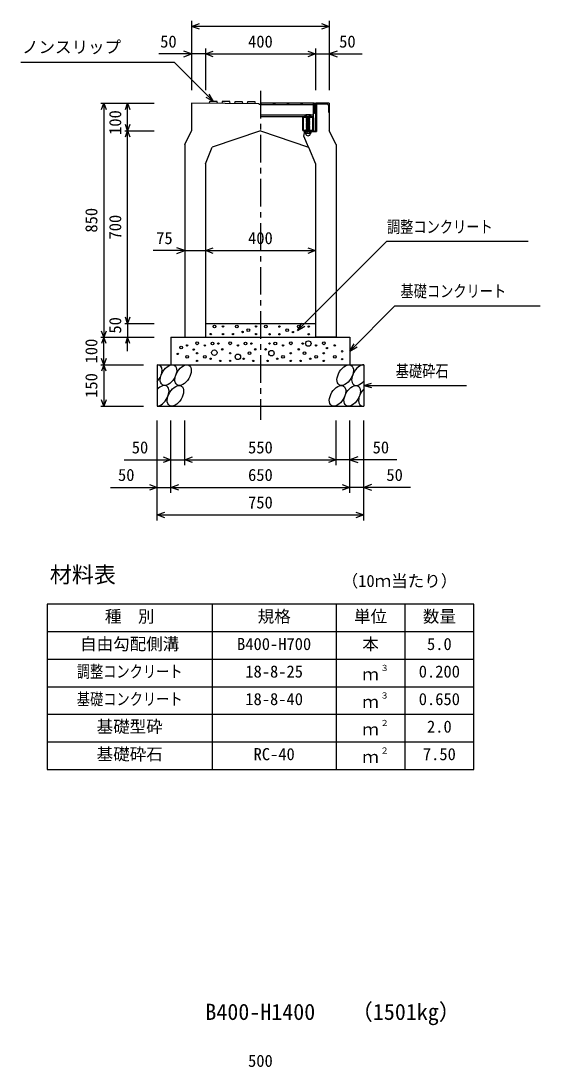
# Model space of a CAD drawing. Units: millimetres, scale not verified. Extents: x -16800 to 16800, y -5940 to 5940.
# Drawn here: x 7712 to 9598, y 80 to 3879 of the extents above; entities that cross this region are included whole.
import ezdxf
from ezdxf.enums import TextEntityAlignment as Align

# ---------------------------------------------------------------- set-up
doc = ezdxf.new("R2010")
doc.units = ezdxf.units.MM
doc.header["$LTSCALE"] = 20
doc.linetypes.add('CHAIN1', pattern=[8, 5, -1, 1, -1])
doc.linetypes.add('DOTTED', pattern=[1.75, 0.25, -1.5])
for name, color, linetype, lineweight in [('0-0_DIM', 7, 'Continuous', 25), ('0-2_HATCH', 6, 'Continuous', 25), ('0-3_HYO', 3, 'Continuous', 25), ('0-4_HYO2', 4, 'Continuous', 25), ('0-5_OUTLINE', 3, 'Continuous', 25), ('0-6_TXT', 7, 'Continuous', 25), ('0-A__0-5_D-BMK', 6, 'Continuous', 25)]:
    doc.layers.add(name, color=color, linetype=linetype, lineweight=lineweight)
doc.styles.add('ＭＳ ゴシック', font='')
doc.styles.get('ＭＳ ゴシック').set_extended_font_data('MS Gothic')

msp = doc.modelspace()

# ---------------------------------------------------------------- linework, layer by layer
at = {"layer": '0-0_DIM'}
for p, q in [((8331.78, 3878.57), (8331.78, 3626.83)), ((8831.78, 3878.57), (8831.78, 3626.83)), ((8831.78, 3858.57), (8331.78, 3858.57)), ((8381.78, 3778.57), (8381.78, 3626.83)), ((8781.78, 3778.57), (8781.78, 3626.83)), ((7711.73, 3728.31), (8268.62, 3728.31)), ((8331.78, 3758.57), (8212.12, 3758.57)), ((8410.83, 3586.09), (8268.62, 3728.31)), ((8381.78, 3758.57), (8331.78, 3758.57)), ((8381.78, 3758.57), (8781.78, 3758.57)), ((8781.78, 3758.57), (8831.78, 3758.57)), ((8831.78, 3758.57), (8951.45, 3758.57)), ((8410.83, 3586.09), (8395.83, 3612.07)), ((8002.58, 3579.86), (8195.91, 3579.86)), ((8012.58, 3579.86), (8012.58, 2729.86)), ((8099.25, 3479.86), (8099.25, 3579.86)), ((8410.83, 3586.09), (8384.85, 3601.09)), ((8089.25, 3479.86), (8195.91, 3479.86)), ((8099.25, 2779.86), (8099.25, 3479.86)), ((8306.78, 3044.86), (8192.26, 3044.86)), ((8306.78, 3044.86), (8381.78, 3044.86)), ((8381.78, 3044.86), (8781.78, 3044.86)), ((9070.44, 2843.52), (8906.78, 2679.86)), ((9070.44, 2843.52), (9597.51, 2843.52)), ((8089.25, 2779.86), (8195.91, 2779.86)), ((8099.25, 2779.86), (8099.25, 2729.86)), ((8716.78, 2754.86), (8731.78, 2780.84)), ((8716.78, 2754.86), (8742.76, 2769.86)), ((8002.58, 2729.86), (8195.91, 2729.86)), ((8012.58, 2629.86), (8012.58, 2729.86)), ((8099.25, 2679.86), (8099.25, 2729.86)), ((8906.78, 2679.86), (8921.78, 2705.84)), ((8906.78, 2679.86), (8932.76, 2694.86)), ((8002.58, 2629.86), (8156.78, 2629.86)), ((8012.58, 2629.86), (8012.58, 2479.86)), ((8956.78, 2554.86), (8985.76, 2562.63)), ((8956.78, 2554.86), (9330.68, 2554.86)), ((8956.78, 2554.86), (8985.76, 2547.1)), ((8002.58, 2479.86), (8156.78, 2479.86)), ((8206.78, 2064.85), (8206.78, 2427.19)), ((8256.78, 2164.85), (8256.78, 2427.19)), ((8306.78, 2264.85), (8306.78, 2427.19)), ((8856.78, 2264.85), (8856.78, 2427.19)), ((8906.78, 2164.85), (8906.78, 2427.19)), ((8956.78, 2064.85), (8956.78, 2427.19)), ((8086.78, 2284.85), (8306.78, 2284.85)), ((8306.78, 2284.85), (8856.78, 2284.85)), ((9076.78, 2284.85), (8856.78, 2284.85)), ((8036.78, 2184.85), (8256.78, 2184.85)), ((8256.78, 2184.85), (8906.78, 2184.85)), ((9126.78, 2184.85), (8906.78, 2184.85)), ((8206.78, 2084.85), (8956.78, 2084.85))]:
    msp.add_line(p, q, dxfattribs=at)
at = {"layer": '0-0_DIM', "linetype": 'CHAIN1'}
msp.add_line((8581.78, 3624.66), (8581.78, 2429.86), dxfattribs=at)
at = {"layer": '0-0_DIM'}
for points in [[(8360.01, 3848.31), (8331.82, 3858.57), (8360.01, 3868.83)], [(8803.63, 3868.83), (8831.82, 3858.57), (8803.63, 3848.31)], [(8303.59, 3748.31), (8331.78, 3758.57), (8303.59, 3768.83)], [(8409.97, 3748.31), (8381.78, 3758.57), (8409.97, 3768.83)], [(8753.67, 3768.83), (8781.86, 3758.57), (8753.67, 3748.31)], [(8859.9, 3768.83), (8831.71, 3758.57), (8859.9, 3748.31)], [(8004.37, 3557.31), (8012.58, 3579.86), (8020.79, 3557.31)], [(8091.04, 3557.31), (8099.25, 3579.86), (8107.46, 3557.31)], [(8107.46, 3502.42), (8099.25, 3479.86), (8091.04, 3502.42)], [(8091.04, 3457.31), (8099.25, 3479.86), (8107.46, 3457.31)], [(8716.78, 2754.86), (9041.25, 3079.33), (9554.8, 3079.33)], [(8278.59, 3034.6), (8306.78, 3044.86), (8278.59, 3055.12)], [(8409.97, 3034.6), (8381.78, 3044.86), (8409.97, 3055.12)], [(8753.59, 3055.12), (8781.78, 3044.86), (8753.59, 3034.6)], [(8107.46, 2802.42), (8099.25, 2779.86), (8091.04, 2802.42)], [(8020.79, 2752.42), (8012.58, 2729.86), (8004.37, 2752.42)], [(8020.79, 2707.31), (8012.58, 2729.86), (8004.37, 2707.31)], [(8107.46, 2707.31), (8099.25, 2729.86), (8091.04, 2707.31)], [(8020.79, 2652.42), (8012.58, 2629.86), (8004.37, 2652.42)], [(8020.79, 2607.31), (8012.58, 2629.86), (8004.37, 2607.31)], [(8020.79, 2502.42), (8012.58, 2479.86), (8004.37, 2502.42)], [(8228.59, 2295.11), (8256.78, 2284.85), (8228.59, 2274.59)], [(8334.97, 2274.59), (8306.78, 2284.85), (8334.97, 2295.11)], [(8828.59, 2295.11), (8856.78, 2284.85), (8828.59, 2274.59)], [(8934.97, 2295.11), (8906.78, 2284.85), (8934.97, 2274.59)], [(8178.59, 2195.11), (8206.78, 2184.85), (8178.59, 2174.59)], [(8284.97, 2174.59), (8256.78, 2184.85), (8284.97, 2195.11)], [(8878.59, 2195.11), (8906.78, 2184.85), (8878.59, 2174.59)], [(8984.97, 2195.11), (8956.78, 2184.85), (8984.97, 2174.59)], [(8234.97, 2074.59), (8206.78, 2084.85), (8234.97, 2095.11)], [(8928.59, 2095.11), (8956.78, 2084.85), (8928.59, 2074.59)]]:
    msp.add_lwpolyline(points, dxfattribs=at)
at = {"layer": '0-2_HATCH'}
for p, q in [((8425.78, 3579.44), (8424.28, 3585.96)), ((8471.78, 3578.97), (8470.28, 3585.49)), ((8517.78, 3578.5), (8516.28, 3585.02)), ((8563.78, 3578.04), (8562.28, 3584.56)), ((8781.76, 3579.86), (8781.76, 3479.86)), ((8784.96, 3576.69), (8822.72, 3577.07)), ((8784.96, 3576.69), (8784.96, 3476.66)), ((8828.58, 3571.27), (8828.58, 3547.33)), ((8828.58, 3547.33), (8831.78, 3547.36)), ((8739.76, 3459.86), (8742.76, 3479.86)), ((8756.57, 3419.86), (8739.76, 3459.86)), ((8742.28, 3476.66), (8784.96, 3476.66)), ((8742.76, 3479.86), (8781.76, 3479.86))]:
    msp.add_line(p, q, dxfattribs=at)
for points in [[(8424.33, 3585.96), (8397.33, 3586.23), (8395.78, 3579.75)], [(8470.33, 3585.49), (8443.33, 3585.76), (8441.78, 3579.28)], [(8516.33, 3585.02), (8489.33, 3585.29), (8487.78, 3578.81)], [(8562.33, 3584.56), (8535.33, 3584.83), (8533.78, 3578.35)]]:
    msp.add_lwpolyline(points, dxfattribs=at)
for centre, radius in [((8415.3, 2769.17), 5), ((8495.66, 2769.17), 5), ((8600.92, 2768.89), 5), ((8720.92, 2768.89), 5), ((8401.28, 2741.16), 2.5), ((8445.75, 2769.17), 2.5), ((8445.75, 2741.16), 2.5), ((8481.64, 2741.16), 2.5), ((8516.69, 2749.04), 2.5), ((8537.71, 2756.04), 5), ((8565.75, 2769.17), 2.5), ((8565.75, 2741.16), 2.5), ((8614.94, 2740.88), 2.5), ((8650.82, 2768.89), 2.5), ((8650.82, 2740.88), 2.5), ((8678.86, 2755.76), 5), ((8699.89, 2748.76), 2.5), ((8757.14, 2768.89), 2.5), ((8757.14, 2740.88), 2.5), ((8293.9, 2692.42), 5), ((8315.47, 2700.04), 2.5), ((8351.75, 2707.92), 5), ((8379.79, 2700.04), 2.5), ((8407.82, 2707.04), 5), ((8428.86, 2707.04), 2.5), ((8471.75, 2707.92), 5), ((8499.79, 2700.04), 2.5), ((8527.82, 2707.04), 5), ((8548.86, 2707.04), 2.5), ((8614.71, 2707.04), 2.5), ((8635.74, 2707.04), 5), ((8663.78, 2700.04), 2.5), ((8691.82, 2707.92), 5), ((8734.71, 2707.04), 2.5), ((8755.74, 2707.04), 10), ((8783.78, 2700.04), 2.5), ((8811.82, 2707.92), 5), ((8851.72, 2700.04), 2.5), ((8281.48, 2669.62), 2.5), ((8315.47, 2658.89), 5), ((8339.33, 2685.12), 2.5), ((8351.75, 2672.02), 2.5), ((8379.79, 2658.89), 5), ((8414.36, 2674.03), 10), ((8442.87, 2686.03), 2.5), ((8471.75, 2672.02), 2.5), ((8499.79, 2658.89), 10), ((8541.84, 2672.02), 5), ((8562.87, 2686.03), 2.5), ((8600.69, 2686.03), 2.5), ((8621.72, 2672.02), 10), ((8663.78, 2658.89), 5), ((8691.82, 2672.02), 2.5), ((8720.69, 2686.03), 2.5), ((8741.72, 2672.02), 5), ((8783.78, 2658.89), 5), ((8811.82, 2672.02), 2.5), ((8823.16, 2690.35), 2.5), ((8851.72, 2658.89), 5), ((8878.58, 2678.82), 2.5), ((8351.75, 2644.01), 2.5), ((8400.82, 2651.89), 2.5), ((8435.86, 2644.01), 2.5), ((8471.75, 2644.01), 2.5), ((8520.82, 2651.89), 2.5), ((8555.86, 2644.01), 2.5), ((8607.7, 2644.01), 2.5), ((8642.75, 2651.89), 2.5), ((8691.82, 2644.01), 2.5), ((8727.7, 2644.01), 2.5), ((8762.75, 2651.89), 2.5), ((8811.82, 2644.01), 2.5), ((8878.58, 2650.81), 2.5)]:
    msp.add_circle(centre, radius, dxfattribs=at)
msp.add_arc((8822.78, 3571.27), 5.8, 0, 90.57294, dxfattribs=at)
for centre, start_param, end_param in [((8194.42, 2592.34), 4.385593, 6.6745444), ((8942.92, 2592.34), 0.3357715, 4.4411806), ((8219.74, 2517.35), 3.5111464, 7.548991), ((8968.25, 2517.35), 1.2110787, 3.5658734)]:
    msp.add_ellipse(centre, major_axis=(21.81, 35.31), ratio=0.5792, start_param=start_param, end_param=end_param, dxfattribs=at)
for centre in [(8247.63, 2592.34), (8300.84, 2592.34), (8889.72, 2592.34), (8272.95, 2517.35), (8861.83, 2517.35), (8915.04, 2517.35)]:
    msp.add_ellipse(centre, major_axis=(21.81, 35.31), ratio=0.5792, dxfattribs=at)
at = {"layer": '0-3_HYO'}
for p, q in [((8406.78, 1760.9), (8406.78, 1160.9)), ((8856.78, 1760.9), (8856.78, 1160.9)), ((9106.78, 1760.9), (9106.78, 1160.9)), ((7806.78, 1660.9), (9356.78, 1660.9))]:
    msp.add_line(p, q, dxfattribs=at)
msp.add_lwpolyline([(7806.78, 1160.9), (9356.78, 1160.9), (9356.78, 1760.9), (7806.78, 1760.9)], close=True, dxfattribs=at)
at = {"layer": '0-4_HYO2'}
for p, q in [((7806.78, 1560.9), (9356.78, 1560.9)), ((7806.78, 1460.9), (9356.78, 1460.9)), ((7806.78, 1360.9), (9356.78, 1360.9)), ((7806.78, 1260.9), (9356.78, 1260.9))]:
    msp.add_line(p, q, dxfattribs=at)
at = {"layer": '0-5_OUTLINE'}
for p, q in [((8331.78, 3580.36), (8331.78, 3479.86)), ((8575.78, 3577.92), (8331.78, 3580.36)), ((8831.78, 3580.36), (8781.76, 3579.86)), ((8831.78, 3580.36), (8831.78, 3479.86)), ((8306.78, 3429.86), (8331.78, 3479.86)), ((8581.78, 3479.86), (8407, 3419.86)), ((8581.78, 3479.86), (8756.57, 3419.86)), ((8856.78, 3429.86), (8831.78, 3479.86)), ((8306.78, 3429.86), (8306.78, 2729.86)), ((8381.78, 3359.86), (8407, 3419.86)), ((8756.58, 3419.86), (8781.78, 3359.86)), ((8856.78, 3429.86), (8856.78, 2729.86)), ((8381.78, 3359.86), (8381.78, 2729.86)), ((8781.78, 3359.86), (8781.78, 2729.86)), ((8381.78, 2779.86), (8781.78, 2779.86)), ((8256.78, 2729.86), (8256.78, 2629.86)), ((8256.78, 2729.86), (8906.78, 2729.86)), ((8306.78, 2729.86), (8381.78, 2729.86)), ((8856.78, 2729.86), (8781.78, 2729.86)), ((8906.78, 2729.86), (8906.78, 2629.86)), ((8206.78, 2629.86), (8206.78, 2479.86)), ((8206.78, 2629.86), (8956.78, 2629.86)), ((8956.78, 2629.86), (8956.78, 2479.86)), ((8206.78, 2479.86), (8956.78, 2479.86))]:
    msp.add_line(p, q, dxfattribs=at)
msp.add_lwpolyline([(8581.78, 3574.66), (8577.28, 3574.66), (8575.78, 3577.92)], dxfattribs=at)
at = {"layer": '0-A__0-5_D-BMK'}
for p, q in [((8773.26, 3579.86), (8581.76, 3579.86)), ((8773.26, 3573.86), (8581.76, 3573.86)), ((8777.76, 3541.86), (8777.76, 3579.86)), ((8744.28, 3535.86), (8581.76, 3535.86)), ((8746.28, 3537.36), (8744.28, 3535.86)), ((8744.28, 3529.86), (8744.28, 3535.86)), ((8744.61, 3536.14), (8746.28, 3537.36)), ((8763.28, 3537.36), (8746.28, 3537.36)), ((8749.28, 3529.86), (8749.28, 3535.86)), ((8760.28, 3529.86), (8760.28, 3535.86)), ((8764.96, 3536.14), (8763.28, 3537.36)), ((8773.26, 3535.86), (8765.28, 3535.86)), ((8765.28, 3529.86), (8765.28, 3535.86)), ((8777.76, 3541.86), (8773.26, 3541.86)), ((8773.26, 3529.86), (8581.76, 3529.86)), ((8734.76, 3526.86), (8734.76, 3482.86)), ((8771.76, 3529.86), (8737.76, 3529.86)), ((8765.28, 3529.86), (8744.28, 3529.86)), ((8748.28, 3529.86), (8761.28, 3529.86)), ((8748.28, 3528.86), (8749.28, 3529.86)), ((8749.28, 3527.86), (8748.28, 3528.86)), ((8761.28, 3527.86), (8748.28, 3526.86)), ((8748.28, 3526.86), (8749.28, 3527.86)), ((8749.28, 3525.86), (8748.28, 3526.86)), ((8748.28, 3524.86), (8749.28, 3525.86)), ((8761.28, 3525.86), (8748.28, 3524.86)), ((8749.28, 3523.86), (8748.28, 3524.86)), ((8748.28, 3522.86), (8749.28, 3523.86)), ((8761.28, 3523.86), (8748.28, 3522.86)), ((8749.28, 3521.86), (8748.28, 3522.86)), ((8748.28, 3520.86), (8749.28, 3521.86)), ((8761.28, 3521.86), (8748.28, 3520.86)), ((8749.28, 3519.86), (8748.28, 3520.86)), ((8748.28, 3518.86), (8749.28, 3519.86)), ((8761.28, 3519.86), (8748.28, 3518.86)), ((8749.28, 3517.86), (8748.28, 3518.86)), ((8761.28, 3517.86), (8748.28, 3516.86)), ((8748.28, 3516.86), (8749.28, 3517.86)), ((8761.28, 3515.86), (8748.28, 3514.86)), ((8749.28, 3513.86), (8748.28, 3514.86)), ((8761.28, 3513.86), (8748.28, 3512.86)), ((8748.28, 3512.86), (8749.28, 3513.86)), ((8749.28, 3511.86), (8748.28, 3512.86)), ((8761.28, 3511.86), (8748.28, 3510.86)), ((8748.28, 3510.86), (8749.28, 3511.86)), ((8749.28, 3509.86), (8748.28, 3510.86)), ((8761.28, 3509.86), (8748.28, 3508.86)), ((8748.28, 3508.86), (8749.28, 3509.86)), ((8749.28, 3507.86), (8748.28, 3508.86)), ((8761.28, 3507.86), (8748.28, 3506.86)), ((8748.28, 3506.86), (8749.28, 3507.86)), ((8749.28, 3505.86), (8748.28, 3506.86)), ((8761.28, 3505.86), (8748.28, 3504.86)), ((8748.28, 3504.86), (8749.28, 3505.86)), ((8749.28, 3503.86), (8748.28, 3504.86)), ((8761.28, 3503.86), (8748.28, 3502.86)), ((8748.28, 3502.86), (8749.28, 3503.86)), ((8749.28, 3501.86), (8748.28, 3502.86)), ((8761.28, 3501.86), (8748.28, 3500.86)), ((8748.28, 3500.86), (8749.28, 3501.86)), ((8749.28, 3499.86), (8748.28, 3500.86)), ((8761.28, 3499.86), (8748.28, 3498.86)), ((8748.28, 3498.86), (8749.28, 3499.86)), ((8749.28, 3497.86), (8748.28, 3498.86)), ((8761.28, 3497.86), (8748.28, 3496.86)), ((8748.28, 3496.86), (8749.28, 3497.86)), ((8749.28, 3495.86), (8748.28, 3496.86)), ((8761.28, 3495.86), (8748.28, 3494.86)), ((8748.28, 3494.86), (8749.28, 3495.86)), ((8760.28, 3528.86), (8761.28, 3529.86)), ((8761.28, 3527.86), (8760.28, 3528.86)), ((8760.28, 3524.86), (8761.28, 3525.86)), ((8761.28, 3523.86), (8760.28, 3524.86)), ((8760.28, 3522.86), (8761.28, 3523.86)), ((8761.28, 3521.86), (8760.28, 3522.86)), ((8760.28, 3520.86), (8761.28, 3521.86)), ((8761.28, 3519.86), (8760.28, 3520.86)), ((8760.28, 3516.86), (8761.28, 3517.86)), ((8761.28, 3515.86), (8760.28, 3516.86)), ((8760.28, 3514.86), (8761.28, 3515.86)), ((8761.28, 3513.86), (8760.28, 3514.86)), ((8760.28, 3512.86), (8761.28, 3513.86)), ((8760.28, 3512.86), (8761.28, 3511.86)), ((8760.28, 3510.86), (8761.28, 3511.86)), ((8760.28, 3510.86), (8761.28, 3509.86)), ((8760.28, 3508.86), (8761.28, 3509.86)), ((8760.28, 3508.86), (8761.28, 3507.86)), ((8760.28, 3506.86), (8761.28, 3507.86)), ((8760.28, 3506.86), (8761.28, 3505.86)), ((8760.28, 3504.86), (8761.28, 3505.86)), ((8760.28, 3504.86), (8761.28, 3503.86)), ((8760.28, 3502.86), (8761.28, 3503.86)), ((8760.28, 3502.86), (8761.28, 3501.86)), ((8760.28, 3500.86), (8761.28, 3501.86)), ((8760.28, 3500.86), (8761.28, 3499.86)), ((8760.28, 3498.86), (8761.28, 3499.86)), ((8760.28, 3498.86), (8761.28, 3497.86)), ((8760.28, 3496.86), (8761.28, 3497.86)), ((8760.28, 3496.86), (8761.28, 3495.86)), ((8760.28, 3494.86), (8761.28, 3495.86)), ((8774.76, 3526.86), (8774.76, 3482.86)), ((8737.76, 3479.86), (8771.76, 3479.86)), ((8745.44, 3476.66), (8744.58, 3476.01)), ((8744.58, 3476.01), (8744.58, 3470.83)), ((8746.27, 3469.86), (8744.58, 3470.83)), ((8764.12, 3476.66), (8745.44, 3476.66)), ((8746.27, 3469.54), (8746.27, 3469.86)), ((8763.3, 3469.86), (8746.27, 3469.86)), ((8763.3, 3469.54), (8746.27, 3469.54)), ((8749.28, 3493.86), (8748.28, 3494.86)), ((8761.28, 3493.86), (8748.28, 3492.86)), ((8748.28, 3492.86), (8749.28, 3493.86)), ((8749.28, 3491.86), (8748.28, 3492.86)), ((8761.28, 3491.86), (8748.28, 3490.86)), ((8748.28, 3490.86), (8749.28, 3491.86)), ((8749.28, 3489.87), (8748.28, 3490.86)), ((8748.28, 3488.87), (8749.28, 3489.87)), ((8761.28, 3489.86), (8748.28, 3488.86)), ((8749.28, 3487.87), (8748.28, 3488.87)), ((8761.28, 3487.86), (8748.28, 3486.86)), ((8748.28, 3486.86), (8749.28, 3487.86)), ((8749.28, 3485.86), (8748.28, 3486.86)), ((8761.29, 3485.86), (8748.29, 3484.86)), ((8748.29, 3484.86), (8749.29, 3485.86)), ((8749.29, 3483.86), (8748.29, 3484.86)), ((8761.29, 3483.86), (8748.29, 3482.86)), ((8748.29, 3482.86), (8749.29, 3483.86)), ((8749.29, 3481.86), (8748.29, 3482.86)), ((8748.29, 3480.86), (8749.29, 3481.86)), ((8749.29, 3479.86), (8748.29, 3480.86)), ((8748.29, 3478.86), (8749.29, 3479.86)), ((8749.29, 3477.86), (8748.29, 3478.86)), ((8748.3, 3476.85), (8749.3, 3477.85)), ((8748.49, 3476.66), (8748.3, 3476.85)), ((8749.68, 3476.02), (8749.68, 3470.83)), ((8759.89, 3476.01), (8759.89, 3470.83)), ((8760.28, 3494.86), (8761.28, 3493.86)), ((8760.28, 3492.86), (8761.28, 3493.86)), ((8760.28, 3492.86), (8761.28, 3491.86)), ((8760.28, 3490.86), (8761.28, 3491.86)), ((8760.28, 3490.86), (8761.29, 3489.86)), ((8760.28, 3488.86), (8761.28, 3489.86)), ((8760.28, 3488.86), (8761.29, 3487.86)), ((8760.28, 3486.86), (8761.28, 3487.86)), ((8760.29, 3486.86), (8761.29, 3485.86)), ((8760.29, 3484.86), (8761.29, 3485.86)), ((8760.29, 3484.86), (8761.29, 3483.86)), ((8760.29, 3482.86), (8761.29, 3483.86)), ((8760.29, 3482.86), (8761.29, 3481.86)), ((8760.29, 3480.86), (8761.29, 3481.86)), ((8760.29, 3480.86), (8761.29, 3479.86)), ((8760.29, 3478.85), (8761.29, 3479.85)), ((8760.29, 3478.85), (8761.3, 3477.85)), ((8760.3, 3476.85), (8761.3, 3477.85)), ((8760.3, 3476.85), (8760.49, 3476.66)), ((8763.3, 3469.86), (8764.99, 3470.83)), ((8763.3, 3469.54), (8763.3, 3469.86)), ((8764.12, 3476.66), (8764.99, 3476.01)), ((8764.99, 3476.01), (8764.99, 3470.83))]:
    msp.add_line(p, q, dxfattribs=at)
at = {"layer": '0-A__0-5_D-BMK', "linetype": 'DOTTED'}
for p, q in [((8761.28, 3529.86), (8748.28, 3528.86)), ((8761.29, 3481.86), (8748.29, 3480.86)), ((8761.29, 3479.86), (8748.29, 3478.86)), ((8761.3, 3477.85), (8748.3, 3476.85)), ((8748.49, 3476.66), (8760.49, 3476.66))]:
    msp.add_line(p, q, dxfattribs=at)
at = {"layer": '0-A__0-5_D-BMK'}
for points in [[(8777.76, 3579.86), (8773.26, 3579.86), (8773.26, 3529.86)], [(8748.28, 3514.86), (8749.28, 3515.86), (8748.28, 3516.86)], [(8761.28, 3525.86), (8760.28, 3526.86), (8761.28, 3527.86)], [(8761.28, 3517.86), (8760.28, 3518.86), (8761.28, 3519.86)]]:
    msp.add_lwpolyline(points, dxfattribs=at)
msp.add_lwpolyline([(8737.06, 3527.56), (8737.06, 3482.16), (8772.46, 3482.16), (8772.46, 3527.56)], close=True, dxfattribs=at)
for centre in [(8631.76, 3576.86), (8681.76, 3576.86), (8731.76, 3576.86)]:
    msp.add_circle(centre, 3, dxfattribs=at)
for centre, radius, start, end in [((8581.76, 3576.86), 3, 270, 90), ((8746.78, 3533.24), 3.62, 46.39563, 133.60437), ((8754.78, 3521.24), 15.62, 69.39075, 110.60925), ((8762.78, 3533.24), 3.62, 46.39563, 133.60437), ((8737.76, 3526.86), 3, 90, 180), ((8771.76, 3526.86), 3, 0, 90), ((8737.76, 3482.86), 3, 180, 270), ((8747.13, 3471.32), 5.35, 61.49832, 118.50684), ((8747.13, 3475.53), 5.35, 241.49843, 298.50089), ((8754.78, 3469.54), 8.19, 180, 359.99995), ((8754.78, 3456.25), 20.42, 75.52621, 104.47362), ((8754.78, 3490.6), 20.42, 255.52638, 284.47374), ((8762.44, 3471.32), 5.35, 61.49231, 118.50169), ((8762.44, 3475.53), 5.35, 241.49989, 298.5), ((8771.76, 3482.86), 3, 270, 0)]:
    msp.add_arc(centre, radius, start, end, dxfattribs=at)

# ---------------------------------------------------------------- texts
at = {"layer": '0-0_DIM', "style": 'ＭＳ ゴシック'}
for s, p in [('ノンスリップ', (7715.58, 3748.49)), ('50', (8217.6, 3768.57)), ('400', (8536.78, 3768.57)), ('50', (8867.7, 3768.57)), ('75', (8203.11, 3054.86)), ('400', (8536.78, 3054.86)), ('50', (8114.34, 2294.85)), ('550', (8536.78, 2294.85)), ('50', (8989.22, 2294.85)), ('50', (8064.34, 2194.85)), ('650', (8536.78, 2194.85)), ('50', (9039.22, 2194.85)), ('750', (8536.78, 2094.85)), ('500', (8536.78, 67.25))]:
    msp.add_text(s, height=43.99, dxfattribs=at).set_placement(p, align=Align.BOTTOM_LEFT)
for s, p in [('100', (8089.25, 3464.61)), ('850', (8002.58, 3109.86)), ('700', (8089.25, 3084.86)), ('50', (8089.25, 2743.19)), ('100', (8002.58, 2634.86)), ('150', (8002.58, 2509.86))]:
    msp.add_text(s, height=43.99, rotation=90, dxfattribs=at).set_placement(p, align=Align.BOTTOM_LEFT)
at = {"layer": '0-0_DIM', "style": 'ＭＳ ゴシック', "width": 0.8}
for s, p in [('調整コンクリート', (9041.25, 3095.75)), ('基礎コンクリート', (9090.44, 2862.25)), ('基礎砕石', (9073.1, 2572.04))]:
    msp.add_text(s, height=43.99, dxfattribs=at).set_placement(p, align=Align.BOTTOM_LEFT)
at = {"layer": '0-6_TXT', "style": 'ＭＳ ゴシック'}
for s, height, p in [('材料表', 58.65, (7816.78, 1820.9)), ('（10ｍ当たり）', 43.99, (8876.78, 1809.9)), ('種\u3000別', 43.99, (8016.78, 1680.9)), ('規格', 43.99, (8571.78, 1680.9)), ('単位', 43.99, (8921.78, 1680.9)), ('数量', 43.99, (9171.78, 1680.9)), ('自由勾配側溝', 43.99, (7926.78, 1580.9)), ('B400-H700', 43.99, (8496.78, 1580.9)), ('本', 43.99, (8951.78, 1580.9)), ('5.0', 43.99, (9186.78, 1580.9)), ('18-8-25', 43.99, (8526.78, 1480.9)), ('３', 21.99, (9017.32, 1511.27)), ('0.200', 43.99, (9156.78, 1480.9)), ('ｍ', 43.99, (8951.78, 1470.9)), ('18-8-40', 43.99, (8526.78, 1380.9)), ('ｍ', 43.99, (8951.78, 1370.9)), ('３', 21.99, (9017.32, 1411.27)), ('0.650', 43.99, (9156.78, 1380.9)), ('基礎型砕', 43.99, (7986.78, 1280.9)), ('２', 21.99, (9017.32, 1311.27)), ('2.0', 43.99, (9186.78, 1280.9)), ('ｍ', 43.99, (8951.78, 1270.9)), ('基礎砕石', 43.99, (7986.78, 1180.9)), ('RC-40', 43.99, (8556.78, 1180.9)), ('ｍ', 43.99, (8951.78, 1170.9)), ('２', 21.99, (9017.32, 1211.27)), ('7.50', 43.99, (9171.78, 1180.9)), ('B400-H1400', 58.65, (8381.78, 233.34)), ('（1501kg）', 58.65, (8910.15, 233.34))]:
    msp.add_text(s, height=height, dxfattribs=at).set_placement(p, align=Align.BOTTOM_LEFT)
at = {"layer": '0-6_TXT', "style": 'ＭＳ ゴシック', "width": 0.8}
for s, p in [('調整コンクリート', (7914.78, 1480.9)), ('基礎コンクリート', (7914.78, 1380.9))]:
    msp.add_text(s, height=43.99, dxfattribs=at).set_placement(p, align=Align.BOTTOM_LEFT)

doc.saveas('drawing.dxf')
